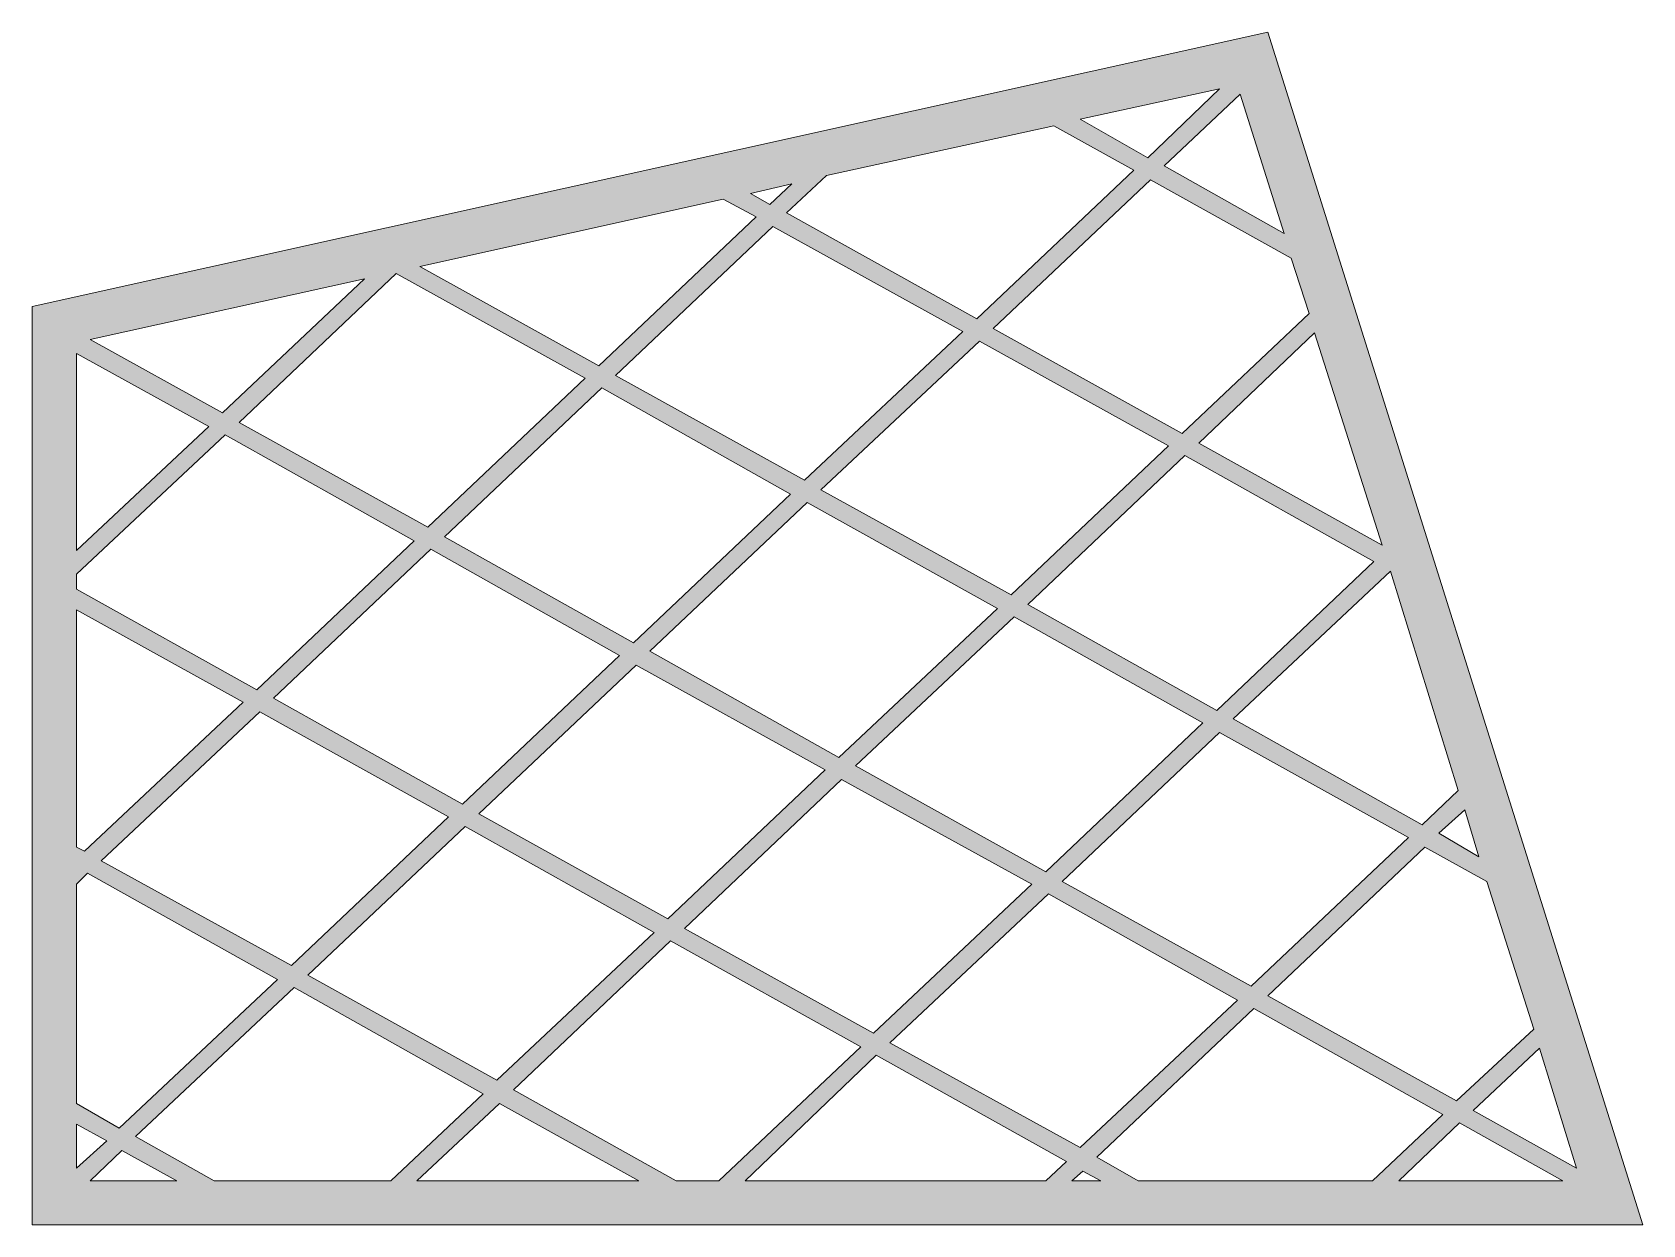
# Model space of a CAD drawing. Header units: metres. Extents: x 24 to 374, y 13 to 272.
import ezdxf

# ---------------------------------------------------------------- set-up
doc = ezdxf.new("R2010")
doc.units = ezdxf.units.M
doc.layers.add('FILL_YELLOW_FFFF00', color=7, linetype='Continuous', true_color=0xffff00)

msp = doc.modelspace()

# ---------------------------------------------------------------- hatches: boundary and pattern name
at = {"layer": 'FILL_YELLOW_FFFF00', "true_color": 0xffff00}
h = msp.add_hatch(color=7, dxfattribs=at)
h.dxf.hatch_style = 1
h.paths.add_polyline_path([(292.65, 272.25), (374.25, 12.75), (23.85, 12.75), (23.85, 212.55), (292.65, 272.25)])
h.paths.add_polyline_path([(286.65, 258.75), (270.15, 243.15), (296.25, 228.45), (286.65, 258.75)], flags=16)
h.paths.add_polyline_path([(282.15, 259.95), (251.85, 253.35), (266.55, 244.95), (282.15, 259.95)], flags=16)
h.paths.add_polyline_path([(263.55, 242.25), (246.15, 251.85), (196.65, 241.05), (187.95, 232.95), (229.35, 209.85), (263.55, 242.25)], flags=16)
h.paths.add_polyline_path([(189.15, 239.25), (180.15, 237.15), (184.35, 234.75), (189.15, 239.25)], flags=16)
h.paths.add_polyline_path([(181.35, 232.05), (174.15, 235.95), (108.15, 221.25), (147.15, 199.65), (181.35, 232.05)], flags=16)
h.paths.add_polyline_path([(65.25, 189.45), (96.15, 218.55), (36.45, 205.35), (65.25, 189.45)], flags=16)
h.paths.add_polyline_path([(33.45, 159.45), (62.25, 186.45), (33.45, 202.35), (33.45, 159.45)], flags=16)
h.paths.add_polyline_path([(72.75, 129.15), (106.95, 161.55), (65.85, 184.65), (33.45, 154.35), (33.45, 151.05), (72.75, 129.15)], flags=16)
h.paths.add_polyline_path([(103.05, 219.75), (68.85, 187.35), (109.95, 164.55), (144.15, 196.95), (103.05, 219.75)], flags=16)
h.paths.add_polyline_path([(191.85, 174.75), (226.35, 207.15), (184.95, 229.95), (150.75, 197.55), (191.85, 174.75)], flags=16)
h.paths.add_polyline_path([(267.15, 240.15), (232.95, 207.75), (274.05, 184.95), (301.65, 211.05), (297.75, 223.05), (267.15, 240.15)], flags=16)
h.paths.add_polyline_path([(302.85, 206.85), (277.65, 182.85), (317.55, 160.65), (302.85, 206.85)], flags=16)
h.paths.add_polyline_path([(271.05, 182.25), (229.95, 205.05), (195.45, 172.65), (236.85, 149.85), (271.05, 182.25)], flags=16)
h.paths.add_polyline_path([(113.55, 162.45), (154.65, 139.35), (188.85, 171.75), (147.75, 194.85), (113.55, 162.45)], flags=16)
h.paths.add_polyline_path([(35.25, 94.05), (69.75, 126.45), (33.45, 146.55), (33.45, 94.95), (35.25, 94.05)], flags=16)
h.paths.add_polyline_path([(110.55, 159.75), (76.35, 127.35), (117.45, 104.25), (151.65, 136.65), (110.55, 159.75)], flags=16)
h.paths.add_polyline_path([(158.25, 137.55), (199.35, 114.45), (233.85, 146.85), (192.45, 169.95), (158.25, 137.55)], flags=16)
h.paths.add_polyline_path([(240.45, 147.75), (281.55, 124.65), (315.75, 157.05), (274.65, 180.15), (240.45, 147.75)], flags=16)
h.paths.add_polyline_path([(285.15, 122.85), (326.25, 99.75), (334.05, 107.25), (319.35, 154.95), (285.15, 122.85)], flags=16)
h.paths.add_polyline_path([(244.35, 89.55), (278.55, 121.95), (237.45, 145.05), (202.95, 112.65), (244.35, 89.55)], flags=16)
h.paths.add_polyline_path([(196.35, 111.75), (155.25, 134.55), (121.05, 102.15), (162.15, 79.35), (196.35, 111.75)], flags=16)
h.paths.add_polyline_path([(114.45, 101.55), (73.35, 124.35), (38.85, 91.95), (80.25, 69.15), (114.45, 101.55)], flags=16)
h.paths.add_polyline_path([(42.75, 33.75), (77.25, 66.15), (35.85, 89.25), (33.45, 86.85), (33.45, 39.15), (42.75, 33.75)], flags=16)
h.paths.add_polyline_path([(33.45, 34.65), (33.45, 25.05), (40.05, 31.05), (33.45, 34.65)], flags=16)
h.paths.add_polyline_path([(36.45, 22.35), (55.35, 22.35), (43.35, 28.95), (36.45, 22.35)], flags=16)
h.paths.add_polyline_path([(121.95, 41.25), (80.85, 64.35), (46.35, 31.95), (63.45, 22.35), (101.85, 22.35), (121.95, 41.25)], flags=16)
h.paths.add_polyline_path([(124.95, 44.25), (159.15, 76.35), (118.05, 99.45), (83.85, 67.05), (124.95, 44.25)], flags=16)
h.paths.add_polyline_path([(125.55, 39.15), (107.55, 22.35), (155.85, 22.35), (125.55, 39.15)], flags=16)
h.paths.add_polyline_path([(163.95, 22.35), (173.25, 22.35), (204.15, 51.45), (162.75, 74.55), (128.55, 42.15), (163.95, 22.35)], flags=16)
h.paths.add_polyline_path([(199.95, 109.65), (165.75, 77.25), (206.85, 54.45), (241.35, 86.85), (199.95, 109.65)], flags=16)
h.paths.add_polyline_path([(251.85, 29.55), (286.05, 61.65), (244.95, 84.75), (210.45, 52.35), (251.85, 29.55)], flags=16)
h.paths.add_polyline_path([(207.45, 49.65), (178.95, 22.35), (244.35, 22.35), (248.85, 26.55), (207.45, 49.65)], flags=16)
h.paths.add_polyline_path([(250.05, 22.35), (256.35, 22.35), (252.45, 24.45), (250.05, 22.35)], flags=16)
h.paths.add_polyline_path([(255.45, 27.45), (264.45, 22.35), (315.45, 22.35), (330.75, 36.75), (289.65, 59.85), (255.45, 27.45)], flags=16)
h.paths.add_polyline_path([(282.15, 119.85), (247.95, 87.45), (289.05, 64.65), (323.25, 97.05), (282.15, 119.85)], flags=16)
h.paths.add_polyline_path([(340.35, 87.45), (326.85, 94.95), (292.65, 62.55), (333.75, 39.75), (350.55, 55.35), (340.35, 87.45)], flags=16)
h.paths.add_polyline_path([(337.35, 37.65), (359.85, 25.05), (351.75, 51.15), (337.35, 37.65)], flags=16)
h.paths.add_polyline_path([(334.35, 34.95), (321.15, 22.35), (356.85, 22.35), (334.35, 34.95)], flags=16)
h.paths.add_polyline_path([(335.55, 103.05), (329.85, 97.95), (338.55, 92.85), (335.55, 103.05)], flags=16)

# ---------------------------------------------------------------- linework, layer by layer
at = {"layer": 'FILL_YELLOW_FFFF00', "lineweight": 0, "true_color": 0xffff00}
for points in [[(292.65, 272.25), (374.25, 12.75), (23.85, 12.75), (23.85, 212.55)], [(282.15, 259.95), (251.85, 253.35), (266.55, 244.95)], [(286.65, 258.75), (270.15, 243.15), (296.25, 228.45)], [(263.55, 242.25), (246.15, 251.85), (196.65, 241.05), (187.95, 232.95), (229.35, 209.85)], [(189.15, 239.25), (180.15, 237.15), (184.35, 234.75)], [(267.15, 240.15), (232.95, 207.75), (274.05, 184.95), (301.65, 211.05), (297.75, 223.05)], [(181.35, 232.05), (174.15, 235.95), (108.15, 221.25), (147.15, 199.65)], [(191.85, 174.75), (226.35, 207.15), (184.95, 229.95), (150.75, 197.55)], [(65.25, 189.45), (96.15, 218.55), (36.45, 205.35)], [(103.05, 219.75), (68.85, 187.35), (109.95, 164.55), (144.15, 196.95)], [(302.85, 206.85), (277.65, 182.85), (317.55, 160.65)], [(271.05, 182.25), (229.95, 205.05), (195.45, 172.65), (236.85, 149.85)], [(33.45, 159.45), (62.25, 186.45), (33.45, 202.35)], [(113.55, 162.45), (154.65, 139.35), (188.85, 171.75), (147.75, 194.85)], [(72.75, 129.15), (106.95, 161.55), (65.85, 184.65), (33.45, 154.35), (33.45, 151.05)], [(240.45, 147.75), (281.55, 124.65), (315.75, 157.05), (274.65, 180.15)], [(158.25, 137.55), (199.35, 114.45), (233.85, 146.85), (192.45, 169.95)], [(110.55, 159.75), (76.35, 127.35), (117.45, 104.25), (151.65, 136.65)], [(285.15, 122.85), (326.25, 99.75), (334.05, 107.25), (319.35, 154.95)], [(35.25, 94.05), (69.75, 126.45), (33.45, 146.55), (33.45, 94.95)], [(244.35, 89.55), (278.55, 121.95), (237.45, 145.05), (202.95, 112.65)], [(196.35, 111.75), (155.25, 134.55), (121.05, 102.15), (162.15, 79.35)], [(114.45, 101.55), (73.35, 124.35), (38.85, 91.95), (80.25, 69.15)], [(282.15, 119.85), (247.95, 87.45), (289.05, 64.65), (323.25, 97.05)], [(199.95, 109.65), (165.75, 77.25), (206.85, 54.45), (241.35, 86.85)], [(335.55, 103.05), (329.85, 97.95), (338.55, 92.85)], [(124.95, 44.25), (159.15, 76.35), (118.05, 99.45), (83.85, 67.05)], [(340.35, 87.45), (326.85, 94.95), (292.65, 62.55), (333.75, 39.75), (350.55, 55.35)], [(42.75, 33.75), (77.25, 66.15), (35.85, 89.25), (33.45, 86.85), (33.45, 39.15)], [(251.85, 29.55), (286.05, 61.65), (244.95, 84.75), (210.45, 52.35)], [(163.95, 22.35), (173.25, 22.35), (204.15, 51.45), (162.75, 74.55), (128.55, 42.15)], [(121.95, 41.25), (80.85, 64.35), (46.35, 31.95), (63.45, 22.35), (101.85, 22.35)], [(255.45, 27.45), (264.45, 22.35), (315.45, 22.35), (330.75, 36.75), (289.65, 59.85)], [(207.45, 49.65), (178.95, 22.35), (244.35, 22.35), (248.85, 26.55)], [(337.35, 37.65), (359.85, 25.05), (351.75, 51.15)], [(125.55, 39.15), (107.55, 22.35), (155.85, 22.35)], [(33.45, 34.65), (33.45, 25.05), (40.05, 31.05)], [(334.35, 34.95), (321.15, 22.35), (356.85, 22.35)], [(36.45, 22.35), (55.35, 22.35), (43.35, 28.95)], [(250.05, 22.35), (256.35, 22.35), (252.45, 24.45)]]:
    msp.add_lwpolyline(points, close=True, dxfattribs=at)

doc.saveas('drawing.dxf')
